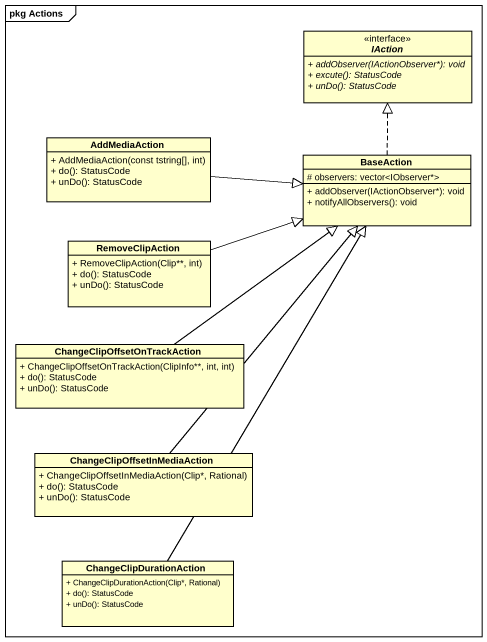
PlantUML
@startuml
mainframe pkg Actions
hide circle
hide empty members
skinparam classAttributeIconSize 0
interface IAction {
  {abstract} + addObserver(IActionObserver*): void
  {abstract} + excute(): StatusCode
  {abstract} + unDo(): StatusCode
}
class AddMediaAction {
  + AddMediaAction(const tstring[], int)
  + do(): StatusCode
  + unDo(): StatusCode
}
class BaseAction {
  # observers: vector<IObserver*>
  + addObserver(IActionObserver*): void
  + notifyAllObservers(): void
}
class RemoveClipAction {
  + RemoveClipAction(Clip**, int)
  + do(): StatusCode
  + unDo(): StatusCode
}
class "ChangeClipOffsetOnTrackAction" as ChangeClipOffsetOnTrackActio {
  + ChangeClipOffsetOnTrackAction(ClipInfo**, int, int)
  + do(): StatusCode
  + unDo(): StatusCode
}
class "ChangeClipOffsetInMediaAction" as ChangeClipOffsetInMediaActio {
  + ChangeClipOffsetInMediaAction(Clip*, Rational)
  + do(): StatusCode
  + unDo(): StatusCode
}
class ChangeClipDurationAction {
  + ChangeClipDurationAction(Clip*, Rational)
  + do(): StatusCode
  + unDo(): StatusCode
}
AddMediaAction -right-|> BaseAction
BaseAction .up.|> IAction
RemoveClipAction -right-|> BaseAction
ChangeClipOffsetOnTrackActio -up-|> BaseAction
ChangeClipOffsetInMediaActio -up-|> BaseAction
ChangeClipDurationAction -up-|> BaseAction
@enduml
